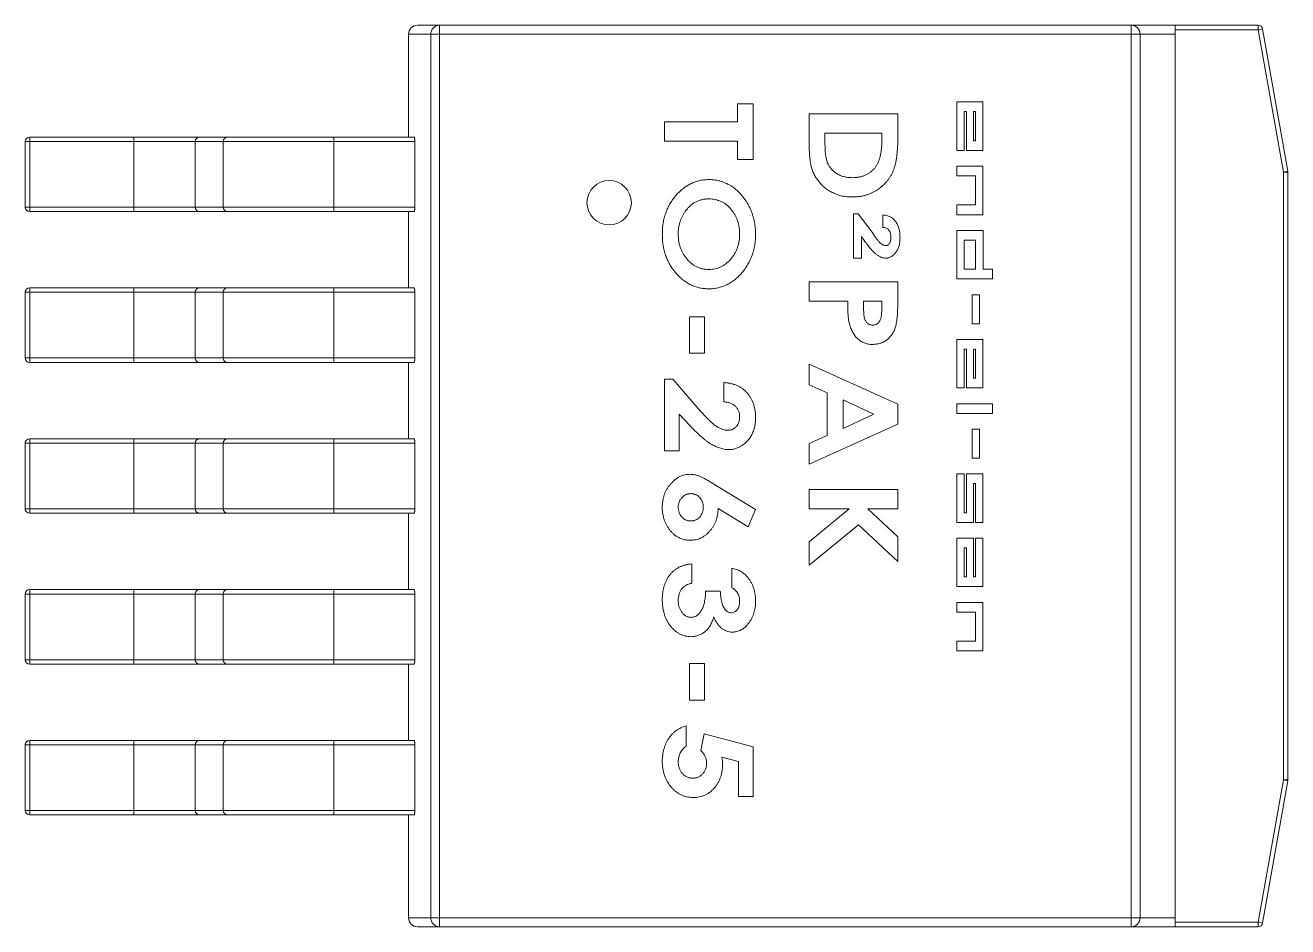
# Model space of a CAD drawing. Header units: millimetres. Extents: x 4 to 289, y 68 to 174.
# Drawn here: x 63.67 to 77.9, y 117.72 to 127.88 of the extents above; entities that cross this region are included whole.
import ezdxf

# ---------------------------------------------------------------- set-up
doc = ezdxf.new("R2010")
doc.units = ezdxf.units.MM
doc.layers.add('1', color=7, linetype='Continuous', true_color=0xffffff)

msp = doc.modelspace()

# ---------------------------------------------------------------- linework, layer by layer
at = {"layer": '1', "color": 155, "linetype": 'Continuous', "lineweight": 18}
for p, q in [((68.093, 127.879), (68.343, 127.879)), ((68.343, 127.879), (76.139, 127.879)), ((76.139, 127.879), (76.633, 127.879)), ((76.633, 127.879), (76.633, 127.829)), ((76.633, 127.879), (77.57, 127.879)), ((76.633, 127.829), (76.633, 127.779)), ((77.619, 127.838), (77.902, 126.233)), ((67.993, 127.779), (67.993, 126.619)), ((76.633, 117.819), (76.633, 127.779)), ((63.673, 125.829), (63.673, 126.569)), ((63.723, 126.619), (64.896, 126.619)), ((64.896, 126.619), (65.637, 126.619)), ((65.637, 126.619), (65.952, 126.619)), ((65.952, 126.619), (67.149, 126.619)), ((67.149, 126.619), (68.056, 126.619)), ((68.063, 126.569), (68.063, 125.829)), ((77.903, 126.225), (77.903, 119.373)), ((64.896, 125.779), (63.723, 125.779)), ((65.637, 125.779), (64.896, 125.779)), ((65.952, 125.779), (65.637, 125.779)), ((67.149, 125.779), (65.952, 125.779)), ((68.056, 125.779), (67.149, 125.779)), ((67.993, 125.779), (67.993, 124.919)), ((63.673, 124.129), (63.673, 124.869)), ((63.723, 124.919), (64.896, 124.919)), ((64.896, 124.919), (65.637, 124.919)), ((65.637, 124.919), (65.952, 124.919)), ((65.952, 124.919), (67.149, 124.919)), ((67.149, 124.919), (68.056, 124.919)), ((68.063, 124.869), (68.063, 124.129)), ((64.896, 124.079), (63.723, 124.079)), ((65.637, 124.079), (64.896, 124.079)), ((65.952, 124.079), (65.637, 124.079)), ((67.149, 124.079), (65.952, 124.079)), ((68.056, 124.079), (67.149, 124.079)), ((67.993, 124.079), (67.993, 123.219)), ((63.673, 122.429), (63.673, 123.169)), ((63.723, 123.219), (64.896, 123.219)), ((64.896, 123.219), (65.637, 123.219)), ((65.637, 123.219), (65.952, 123.219)), ((65.952, 123.219), (67.149, 123.219)), ((67.149, 123.219), (68.056, 123.219)), ((68.063, 123.169), (68.063, 122.429)), ((64.896, 122.379), (63.723, 122.379)), ((65.637, 122.379), (64.896, 122.379)), ((65.952, 122.379), (65.637, 122.379)), ((67.149, 122.379), (65.952, 122.379)), ((68.056, 122.379), (67.149, 122.379)), ((67.993, 122.379), (67.993, 121.519)), ((63.673, 120.729), (63.673, 121.469)), ((63.723, 121.519), (64.896, 121.519)), ((64.896, 121.519), (65.637, 121.519)), ((65.637, 121.519), (65.952, 121.519)), ((65.952, 121.519), (67.149, 121.519)), ((67.149, 121.519), (68.056, 121.519)), ((68.063, 121.469), (68.063, 120.729)), ((64.896, 120.679), (63.723, 120.679)), ((65.637, 120.679), (64.896, 120.679)), ((65.952, 120.679), (65.637, 120.679)), ((67.149, 120.679), (65.952, 120.679)), ((68.056, 120.679), (67.149, 120.679)), ((67.993, 120.679), (67.993, 119.819)), ((63.723, 119.819), (64.896, 119.819)), ((64.896, 119.819), (65.637, 119.819)), ((65.637, 119.819), (65.952, 119.819)), ((65.952, 119.819), (67.149, 119.819)), ((67.149, 119.819), (68.056, 119.819)), ((63.673, 119.029), (63.673, 119.769)), ((68.063, 119.769), (68.063, 119.029)), ((77.902, 119.365), (77.619, 117.76)), ((64.896, 118.979), (63.723, 118.979)), ((65.637, 118.979), (64.896, 118.979)), ((65.952, 118.979), (65.637, 118.979)), ((67.149, 118.979), (65.952, 118.979)), ((68.056, 118.979), (67.149, 118.979)), ((67.993, 118.979), (67.993, 117.819)), ((68.343, 117.719), (68.093, 117.719)), ((76.139, 117.719), (68.343, 117.719)), ((76.633, 117.719), (76.139, 117.719)), ((76.633, 117.819), (76.633, 117.769)), ((76.633, 117.719), (76.633, 117.769)), ((77.57, 117.719), (76.633, 117.719))]:
    msp.add_line(p, q, dxfattribs=at)
at = {"layer": '1', "color": 155, "linetype": 'Continuous', "lineweight": 13}
for p, q in [((68.343, 127.779), (68.343, 127.879)), ((76.139, 127.779), (76.139, 127.879)), ((77.57, 127.829), (76.633, 127.829)), ((77.57, 127.879), (77.57, 127.829)), ((77.619, 127.838), (77.57, 127.829)), ((77.853, 126.225), (77.57, 127.829)), ((67.993, 127.779), (67.994, 127.779)), ((68.243, 127.779), (67.994, 127.779)), ((67.994, 127.779), (67.994, 126.619)), ((68.343, 127.779), (68.243, 127.779)), ((68.243, 117.819), (68.243, 127.779)), ((76.139, 127.779), (68.343, 127.779)), ((68.343, 127.779), (68.343, 117.819)), ((76.139, 117.819), (76.139, 127.779)), ((76.139, 127.779), (76.238, 127.779)), ((76.633, 127.779), (76.238, 127.779)), ((76.238, 127.779), (76.238, 117.819)), ((71.699, 126.995), (71.879, 126.995)), ((71.699, 126.79), (71.699, 126.995)), ((71.879, 126.995), (71.879, 126.367)), ((74.466, 127.016), (74.174, 127.016)), ((74.174, 127.016), (74.174, 126.469)), ((74.466, 126.469), (74.466, 127.016)), ((70.879, 126.79), (71.699, 126.79)), ((70.879, 126.572), (70.879, 126.79)), ((72.507, 126.879), (73.507, 126.879)), ((72.507, 126.609), (72.507, 126.879)), ((73.507, 126.879), (73.507, 126.613)), ((74.257, 126.469), (74.257, 126.906)), ((74.257, 126.906), (74.281, 126.906)), ((74.281, 126.906), (74.281, 126.469)), ((74.359, 126.578), (74.359, 126.906)), ((74.359, 126.906), (74.383, 126.906)), ((74.383, 126.906), (74.383, 126.578)), ((73.327, 126.661), (72.686, 126.661)), ((72.686, 126.661), (72.686, 126.554)), ((73.327, 126.583), (73.327, 126.661)), ((63.723, 126.569), (63.673, 126.569)), ((63.723, 126.569), (63.723, 126.619)), ((63.723, 126.569), (63.723, 125.829)), ((64.896, 126.569), (63.723, 126.569)), ((64.896, 126.569), (64.896, 126.619)), ((64.896, 126.569), (64.896, 125.829)), ((64.896, 126.569), (65.589, 126.569)), ((65.589, 126.569), (65.589, 125.829)), ((65.904, 126.569), (65.589, 126.569)), ((65.904, 126.569), (65.904, 125.829)), ((67.149, 126.569), (65.904, 126.569)), ((67.149, 126.569), (67.149, 126.619)), ((67.149, 126.569), (67.149, 125.829)), ((68.063, 126.569), (67.149, 126.569)), ((71.699, 126.572), (70.879, 126.572)), ((71.699, 126.367), (71.699, 126.572)), ((74.383, 126.578), (74.359, 126.578)), ((71.879, 126.367), (71.699, 126.367)), ((74.174, 126.469), (74.257, 126.469)), ((74.281, 126.469), (74.466, 126.469)), ((74.466, 126.291), (74.174, 126.291)), ((74.174, 126.291), (74.174, 126.182)), ((74.466, 125.744), (74.466, 126.291)), ((77.902, 126.233), (77.853, 126.225)), ((77.853, 119.373), (77.853, 126.225)), ((77.903, 126.225), (77.853, 126.225)), ((74.174, 126.182), (74.384, 126.182)), ((74.384, 126.182), (74.384, 125.854)), ((63.723, 125.829), (63.673, 125.829)), ((63.723, 125.779), (63.723, 125.829)), ((63.723, 125.829), (64.896, 125.829)), ((64.896, 125.829), (65.589, 125.829)), ((64.896, 125.779), (64.896, 125.829)), ((65.589, 125.829), (65.904, 125.829)), ((65.904, 125.829), (67.149, 125.829)), ((67.149, 125.779), (67.149, 125.829)), ((67.149, 125.829), (68.063, 125.829)), ((74.384, 125.854), (74.174, 125.854)), ((74.174, 125.854), (74.174, 125.744)), ((67.994, 125.779), (67.994, 124.919)), ((73.007, 125.754), (73.062, 125.754)), ((73.007, 125.254), (73.007, 125.754)), ((73.062, 125.754), (73.219, 125.546)), ((73.34, 125.6), (73.34, 125.741)), ((74.174, 125.744), (74.466, 125.744)), ((74.174, 125.567), (74.174, 125.02)), ((74.469, 125.567), (74.174, 125.567)), ((74.469, 125.129), (74.469, 125.567)), ((73.097, 125.497), (73.097, 125.254)), ((73.145, 125.432), (73.097, 125.497)), ((74.257, 125.129), (74.257, 125.457)), ((74.257, 125.457), (74.383, 125.457)), ((74.383, 125.457), (74.383, 125.129)), ((73.097, 125.254), (73.007, 125.254)), ((74.383, 125.129), (74.257, 125.129)), ((74.574, 125.129), (74.469, 125.129)), ((74.574, 125.02), (74.574, 125.129)), ((72.507, 124.987), (73.507, 124.987)), ((72.507, 124.769), (72.507, 124.987)), ((73.507, 124.987), (73.507, 124.748)), ((74.174, 125.02), (74.574, 125.02)), ((63.723, 124.869), (63.673, 124.869)), ((63.723, 124.869), (63.723, 124.919)), ((63.723, 124.869), (63.723, 124.129)), ((64.896, 124.869), (63.723, 124.869)), ((64.896, 124.869), (64.896, 124.919)), ((64.896, 124.869), (64.896, 124.129)), ((64.896, 124.869), (65.589, 124.869)), ((65.589, 124.869), (65.589, 124.129)), ((65.904, 124.869), (65.589, 124.869)), ((65.904, 124.869), (65.904, 124.129)), ((67.149, 124.869), (65.904, 124.869)), ((67.149, 124.869), (67.149, 124.919)), ((67.149, 124.869), (67.149, 124.129)), ((68.063, 124.869), (67.149, 124.869)), ((74.427, 124.842), (74.344, 124.842)), ((74.344, 124.842), (74.344, 124.514)), ((74.427, 124.514), (74.427, 124.842)), ((72.943, 124.769), (72.507, 124.769)), ((73.327, 124.769), (73.122, 124.769)), ((73.122, 124.769), (73.122, 124.695)), ((73.327, 124.703), (73.327, 124.769)), ((71.161, 124.592), (71.327, 124.592)), ((71.161, 124.182), (71.161, 124.592)), ((71.327, 124.592), (71.327, 124.182)), ((74.344, 124.514), (74.427, 124.514)), ((74.466, 124.338), (74.174, 124.338)), ((74.174, 124.338), (74.174, 123.791)), ((74.257, 123.791), (74.257, 124.228)), ((74.257, 124.228), (74.281, 124.228)), ((74.281, 124.228), (74.281, 123.791)), ((74.359, 123.9), (74.359, 124.228)), ((74.359, 124.228), (74.383, 124.228)), ((74.383, 124.228), (74.383, 123.9)), ((74.466, 123.791), (74.466, 124.338)), ((63.723, 124.129), (63.673, 124.129)), ((63.723, 124.129), (64.896, 124.129)), ((63.723, 124.079), (63.723, 124.129)), ((64.896, 124.129), (65.589, 124.129)), ((64.896, 124.079), (64.896, 124.129)), ((65.589, 124.129), (65.904, 124.129)), ((65.904, 124.129), (67.149, 124.129)), ((67.149, 124.079), (67.149, 124.129)), ((67.149, 124.129), (68.063, 124.129)), ((71.327, 124.182), (71.161, 124.182)), ((67.994, 124.079), (67.994, 123.219)), ((72.507, 124.06), (73.507, 123.608)), ((72.507, 123.827), (72.507, 124.06)), ((70.879, 123.891), (70.97, 123.891)), ((70.879, 123.083), (70.879, 123.891)), ((70.97, 123.891), (71.285, 123.531)), ((71.545, 123.635), (71.545, 123.852)), ((72.712, 123.736), (72.507, 123.827)), ((74.383, 123.9), (74.359, 123.9)), ((72.712, 123.256), (72.712, 123.736)), ((74.174, 123.791), (74.257, 123.791)), ((74.281, 123.791), (74.466, 123.791)), ((72.892, 123.657), (72.892, 123.335)), ((73.239, 123.496), (72.892, 123.657)), ((73.507, 123.608), (73.507, 123.384)), ((74.174, 123.613), (74.174, 123.504)), ((74.574, 123.613), (74.174, 123.613)), ((74.574, 123.504), (74.574, 123.613)), ((71.045, 123.497), (71.045, 123.083)), ((71.165, 123.368), (71.045, 123.497)), ((73.507, 123.384), (72.507, 122.932)), ((72.892, 123.335), (73.239, 123.496)), ((74.174, 123.504), (74.574, 123.504)), ((72.507, 123.165), (72.712, 123.256)), ((74.427, 123.328), (74.344, 123.328)), ((74.344, 123.328), (74.344, 123)), ((74.427, 123), (74.427, 123.328)), ((63.723, 123.169), (63.673, 123.169)), ((63.723, 123.169), (63.723, 123.219)), ((63.723, 123.169), (63.723, 122.429)), ((64.896, 123.169), (63.723, 123.169)), ((64.896, 123.169), (64.896, 123.219)), ((64.896, 123.169), (64.896, 122.429)), ((64.896, 123.169), (65.589, 123.169)), ((65.589, 123.169), (65.589, 122.429)), ((65.904, 123.169), (65.589, 123.169)), ((65.904, 123.169), (65.904, 122.429)), ((67.149, 123.169), (65.904, 123.169)), ((67.149, 123.169), (67.149, 123.219)), ((67.149, 123.169), (67.149, 122.429)), ((68.063, 123.169), (67.149, 123.169)), ((72.507, 122.932), (72.507, 123.165)), ((71.045, 123.083), (70.879, 123.083)), ((74.344, 123), (74.427, 123)), ((74.174, 122.823), (74.174, 122.276)), ((74.257, 122.823), (74.174, 122.823)), ((74.257, 122.385), (74.257, 122.823)), ((74.281, 122.823), (74.281, 122.385)), ((74.466, 122.823), (74.281, 122.823)), ((74.466, 122.276), (74.466, 122.823)), ((71.405, 122.726), (71.904, 122.42)), ((74.359, 122.276), (74.359, 122.713)), ((74.359, 122.713), (74.383, 122.713)), ((74.383, 122.713), (74.383, 122.276)), ((72.507, 122.646), (73.507, 122.646)), ((72.507, 122.428), (72.507, 122.646)), ((73.507, 122.646), (73.507, 122.428)), ((63.723, 122.429), (63.673, 122.429)), ((63.723, 122.379), (63.723, 122.429)), ((63.723, 122.429), (64.896, 122.429)), ((64.896, 122.379), (64.896, 122.429)), ((64.896, 122.429), (65.589, 122.429)), ((65.589, 122.429), (65.904, 122.429)), ((65.904, 122.429), (67.149, 122.429)), ((67.149, 122.379), (67.149, 122.429)), ((67.149, 122.429), (68.063, 122.429)), ((67.994, 122.379), (67.994, 121.519)), ((71.822, 122.225), (71.481, 122.434)), ((71.904, 122.42), (71.822, 122.225)), ((72.96, 122.428), (72.507, 122.428)), ((72.507, 122.058), (72.96, 122.428)), ((73.17, 122.428), (73.507, 122.112)), ((73.507, 122.428), (73.17, 122.428)), ((74.281, 122.385), (74.257, 122.385)), ((73.065, 122.249), (72.507, 121.794)), ((73.507, 121.834), (73.065, 122.249)), ((74.174, 122.276), (74.359, 122.276)), ((74.383, 122.276), (74.466, 122.276)), ((73.507, 122.112), (73.507, 121.834)), ((74.359, 122.098), (74.174, 122.098)), ((74.174, 122.098), (74.174, 121.552)), ((74.359, 121.661), (74.359, 122.098)), ((74.466, 122.098), (74.383, 122.098)), ((74.383, 122.098), (74.383, 121.661)), ((74.466, 121.552), (74.466, 122.098)), ((72.507, 121.794), (72.507, 122.058)), ((74.257, 121.989), (74.281, 121.989)), ((74.257, 121.661), (74.257, 121.989)), ((74.281, 121.989), (74.281, 121.661)), ((71.186, 121.809), (71.186, 121.591)), ((71.635, 121.54), (71.635, 121.758)), ((74.174, 121.552), (74.466, 121.552)), ((74.281, 121.661), (74.257, 121.661)), ((74.383, 121.661), (74.359, 121.661)), ((63.723, 121.469), (63.673, 121.469)), ((63.723, 121.469), (63.723, 121.519)), ((63.723, 121.469), (63.723, 120.729)), ((64.896, 121.469), (63.723, 121.469)), ((64.896, 121.469), (64.896, 121.519)), ((64.896, 121.469), (64.896, 120.729)), ((64.896, 121.469), (65.589, 121.469)), ((65.589, 121.469), (65.589, 120.729)), ((65.904, 121.469), (65.589, 121.469)), ((65.904, 121.469), (65.904, 120.729)), ((67.149, 121.469), (65.904, 121.469)), ((67.149, 121.469), (67.149, 121.519)), ((67.149, 121.469), (67.149, 120.729)), ((68.063, 121.469), (67.149, 121.469)), ((71.34, 121.501), (71.507, 121.501)), ((74.466, 121.374), (74.174, 121.374)), ((74.174, 121.374), (74.174, 121.265)), ((74.174, 121.265), (74.384, 121.265)), ((74.384, 121.265), (74.384, 120.937)), ((74.466, 120.827), (74.466, 121.374)), ((74.384, 120.937), (74.174, 120.937)), ((74.174, 120.937), (74.174, 120.827)), ((74.174, 120.827), (74.466, 120.827)), ((63.723, 120.729), (63.673, 120.729)), ((63.723, 120.679), (63.723, 120.729)), ((63.723, 120.729), (64.896, 120.729)), ((64.896, 120.679), (64.896, 120.729)), ((64.896, 120.729), (65.589, 120.729)), ((65.589, 120.729), (65.904, 120.729)), ((65.904, 120.729), (67.149, 120.729)), ((67.149, 120.729), (68.063, 120.729)), ((67.149, 120.679), (67.149, 120.729)), ((67.994, 120.679), (67.994, 119.819)), ((71.161, 120.685), (71.327, 120.685)), ((71.161, 120.274), (71.161, 120.685)), ((71.327, 120.685), (71.327, 120.274)), ((71.327, 120.274), (71.161, 120.274)), ((71.122, 119.983), (71.122, 119.752)), ((63.723, 119.769), (63.723, 119.819)), ((64.896, 119.769), (64.896, 119.819)), ((67.149, 119.769), (67.149, 119.819)), ((71.289, 119.707), (71.324, 119.892)), ((71.324, 119.892), (71.879, 119.748)), ((63.723, 119.769), (63.673, 119.769)), ((63.723, 119.769), (63.723, 119.029)), ((64.896, 119.769), (63.723, 119.769)), ((64.896, 119.769), (64.896, 119.029)), ((64.896, 119.769), (65.589, 119.769)), ((65.589, 119.769), (65.589, 119.029)), ((65.904, 119.769), (65.589, 119.769)), ((65.904, 119.769), (65.904, 119.029)), ((67.149, 119.769), (65.904, 119.769)), ((67.149, 119.769), (67.149, 119.029)), ((68.063, 119.769), (67.149, 119.769)), ((71.879, 119.748), (71.879, 119.188)), ((71.712, 119.58), (71.523, 119.629)), ((71.712, 119.188), (71.712, 119.58)), ((77.57, 117.769), (77.853, 119.373)), ((77.903, 119.373), (77.853, 119.373)), ((77.902, 119.365), (77.853, 119.373)), ((71.879, 119.188), (71.712, 119.188)), ((63.723, 119.029), (63.673, 119.029)), ((63.723, 119.029), (64.896, 119.029)), ((63.723, 118.979), (63.723, 119.029)), ((64.896, 119.029), (65.589, 119.029)), ((64.896, 118.979), (64.896, 119.029)), ((65.589, 119.029), (65.904, 119.029)), ((65.904, 119.029), (67.149, 119.029)), ((67.149, 118.979), (67.149, 119.029)), ((67.149, 119.029), (68.063, 119.029)), ((67.994, 118.979), (67.994, 117.819)), ((67.994, 117.819), (67.993, 117.819)), ((67.994, 117.819), (68.243, 117.819)), ((68.243, 117.819), (68.343, 117.819)), ((68.343, 117.819), (76.139, 117.819)), ((68.343, 117.719), (68.343, 117.819)), ((76.238, 117.819), (76.139, 117.819)), ((76.139, 117.719), (76.139, 117.819)), ((76.238, 117.819), (76.633, 117.819)), ((76.633, 117.769), (77.57, 117.769)), ((77.57, 117.769), (77.57, 117.719)), ((77.619, 117.76), (77.57, 117.769))]:
    msp.add_line(p, q, dxfattribs=at)
at = {"layer": '1', "color": 155, "linetype": 'Continuous', "lineweight": 18}
for centre, radius, start, end in [((68.093, 127.779), 0.1, 90, 180), ((77.57, 127.829), 0.05, 10, 90), ((63.723, 126.569), 0.05, 90, 180), ((77.853, 126.225), 0.05, 0, 10), ((70.254, 125.879), 0.25, 90, 270), ((70.254, 125.879), 0.25, 270, 90), ((63.723, 125.829), 0.05, 180, 270), ((63.723, 124.869), 0.05, 90, 180), ((63.723, 124.129), 0.05, 180, 270), ((63.723, 123.169), 0.05, 90, 180), ((63.723, 122.429), 0.05, 180, 270), ((63.723, 121.469), 0.05, 90, 180), ((63.723, 120.729), 0.05, 180, 270), ((63.723, 119.769), 0.05, 90, 180), ((77.853, 119.373), 0.05, 350, 0), ((63.723, 119.029), 0.05, 180, 270), ((68.093, 117.819), 0.1, 180, 270), ((77.57, 117.769), 0.05, 270, 350)]:
    msp.add_arc(centre, radius, start, end, dxfattribs=at)
at = {"layer": '1', "color": 155, "linetype": 'Continuous', "lineweight": 13}
for centre, major_axis, ratio, start_param, end_param in [((68.093, 127.779), (0, 0.1), 0.992546, 0, 1.570796), ((68.343, 127.779), (0, 0.1), 0.992546, 0, 1.570796), ((76.139, 127.779), (0, -0.1), 0.992546, 1.570796, 3.141593), ((65.637, 126.569), (0, -0.05), 0.968936, 3.141593, 4.712389), ((65.952, 126.569), (0, -0.05), 0.968936, 3.141593, 4.712389), ((65.637, 125.829), (0, -0.05), 0.968936, 4.712389, 6.283185), ((65.952, 125.829), (0, -0.05), 0.968936, 4.712389, 6.283185), ((65.637, 124.869), (0, -0.05), 0.968936, 3.141593, 4.712389), ((65.952, 124.869), (0, -0.05), 0.968936, 3.141593, 4.712389), ((65.637, 124.129), (0, -0.05), 0.968936, 4.712389, 6.283185), ((65.952, 124.129), (0, -0.05), 0.968936, 4.712389, 6.283185), ((65.637, 123.169), (0, -0.05), 0.968936, 3.141593, 4.712389), ((65.952, 123.169), (0, -0.05), 0.968936, 3.141593, 4.712389), ((65.637, 122.429), (0, -0.05), 0.968936, 4.712389, 6.283185), ((65.952, 122.429), (0, -0.05), 0.968936, 4.712389, 6.283185), ((65.637, 121.469), (0, -0.05), 0.968936, 3.141593, 4.712389), ((65.952, 121.469), (0, -0.05), 0.968936, 3.141593, 4.712389), ((65.637, 120.729), (0, -0.05), 0.968936, 4.712389, 6.283185), ((65.952, 120.729), (0, -0.05), 0.968936, 4.712389, 6.283185), ((65.637, 119.769), (0, -0.05), 0.968936, 3.141593, 4.712389), ((65.952, 119.769), (0, -0.05), 0.968936, 3.141593, 4.712389), ((65.637, 119.029), (0, -0.05), 0.968936, 4.712389, 6.283185), ((65.952, 119.029), (0, -0.05), 0.968936, 4.712389, 6.283185), ((68.093, 117.819), (0, 0.1), 0.992546, 1.570796, 3.141593), ((68.343, 117.819), (0, 0.1), 0.992546, 1.570796, 3.141593), ((76.139, 117.819), (0, -0.1), 0.992546, 0, 1.570796)]:
    msp.add_ellipse(centre, major_axis=major_axis, ratio=ratio, start_param=start_param, end_param=end_param, dxfattribs=at)
at = {"layer": '1', "color": 155, "linetype": 'Continuous', "lineweight": 18}
for points, weights in [([(76.633, 127.817), (76.633, 127.805), (76.633, 127.792), (76.633, 127.779)], [0.887717425232, 0.91209696991, 0.949524494833, 1]), ([(68.056, 126.619), (68.06, 126.619), (68.063, 126.598), (68.063, 126.569)], [1, 0.804737854124, 0.804737854124, 1]), ([(68.063, 125.829), (68.063, 125.8), (68.06, 125.779), (68.056, 125.779)], [1, 0.804737854124, 0.804737854124, 1]), ([(68.056, 124.919), (68.06, 124.919), (68.063, 124.898), (68.063, 124.869)], [1, 0.804737854124, 0.804737854124, 1]), ([(68.063, 124.129), (68.063, 124.1), (68.06, 124.079), (68.056, 124.079)], [1, 0.804737854124, 0.804737854124, 1]), ([(68.056, 123.219), (68.06, 123.219), (68.063, 123.198), (68.063, 123.169)], [1, 0.804737854124, 0.804737854124, 1]), ([(68.063, 122.429), (68.063, 122.4), (68.06, 122.379), (68.056, 122.379)], [1, 0.804737854124, 0.804737854124, 1]), ([(68.056, 121.519), (68.06, 121.519), (68.063, 121.498), (68.063, 121.469)], [1, 0.804737854124, 0.804737854124, 1]), ([(68.063, 120.729), (68.063, 120.7), (68.06, 120.679), (68.056, 120.679)], [1, 0.804737854124, 0.804737854124, 1]), ([(68.056, 119.819), (68.06, 119.819), (68.063, 119.798), (68.063, 119.769)], [1, 0.804737854124, 0.804737854124, 1]), ([(68.063, 119.029), (68.063, 119), (68.06, 118.979), (68.056, 118.979)], [1, 0.804737854124, 0.804737854124, 1]), ([(76.633, 117.819), (76.633, 117.806), (76.633, 117.793), (76.633, 117.781)], [1, 0.949527101197, 0.912100835176, 0.887721201939])]:
    msp.add_rational_spline(points, weights, degree=3, dxfattribs=at)
at = {"layer": '1', "color": 155, "linetype": 'Continuous', "lineweight": 13}
for points, knots in [([(72.993, 125.944), (72.983, 125.944), (72.965, 125.944), (72.936, 125.946), (72.909, 125.95), (72.882, 125.954), (72.856, 125.961), (72.83, 125.969), (72.805, 125.978), (72.773, 125.992), (72.734, 126.013), (72.691, 126.042), (72.653, 126.075), (72.619, 126.113), (72.59, 126.154), (72.565, 126.196), (72.545, 126.241), (72.533, 126.28), (72.525, 126.314), (72.52, 126.343), (72.516, 126.377), (72.513, 126.415), (72.51, 126.458), (72.508, 126.504), (72.507, 126.555), (72.507, 126.591), (72.507, 126.609)], [0, 0, 0, 0, 0.030362, 0.059939, 0.089265, 0.118157, 0.146778, 0.175177, 0.203645, 0.231876, 0.287706, 0.342043, 0.39573, 0.449682, 0.502876, 0.554895, 0.60601, 0.656819, 0.684467, 0.716288, 0.752432, 0.792918, 0.83801, 0.887498, 0.941421, 1, 1, 1, 1]), ([(72.686, 126.554), (72.686, 126.541), (72.687, 126.517), (72.688, 126.481), (72.69, 126.448), (72.694, 126.418), (72.698, 126.391), (72.703, 126.366), (72.709, 126.344), (72.716, 126.324), (72.725, 126.306), (72.735, 126.29), (72.745, 126.274), (72.757, 126.259), (72.771, 126.245), (72.786, 126.231), (72.802, 126.218), (72.819, 126.207), (72.838, 126.196), (72.857, 126.187), (72.878, 126.179), (72.9, 126.173), (72.922, 126.168), (72.946, 126.164), (72.971, 126.162), (72.988, 126.162), (72.996, 126.161)], [0, 0, 0, 0, 0.066379, 0.1283, 0.18542, 0.237881, 0.286047, 0.329809, 0.369432, 0.405063, 0.438486, 0.471805, 0.50506, 0.538926, 0.5726, 0.607034, 0.642421, 0.678951, 0.715848, 0.75347, 0.79142, 0.830564, 0.870783, 0.912264, 0.955496, 1, 1, 1, 1]), ([(73.507, 126.613), (73.507, 126.592), (73.507, 126.552), (73.504, 126.494), (73.5, 126.44), (73.494, 126.39), (73.487, 126.344), (73.477, 126.303), (73.466, 126.265), (73.454, 126.231), (73.439, 126.2), (73.422, 126.171), (73.403, 126.143), (73.382, 126.116), (73.359, 126.091), (73.334, 126.068), (73.307, 126.045), (73.277, 126.024), (73.246, 126.005), (73.214, 125.989), (73.18, 125.975), (73.145, 125.963), (73.109, 125.954), (73.071, 125.948), (73.033, 125.944), (73.006, 125.944), (72.993, 125.944)], [0, 0, 0, 0, 0.064683, 0.125053, 0.181373, 0.233507, 0.281577, 0.325924, 0.366461, 0.403386, 0.438641, 0.473567, 0.508464, 0.543412, 0.578735, 0.614636, 0.651275, 0.688554, 0.726361, 0.763936, 0.801786, 0.839864, 0.878602, 0.918057, 0.958388, 1, 1, 1, 1]), ([(73.247, 126.27), (73.254, 126.278), (73.267, 126.296), (73.283, 126.326), (73.297, 126.36), (73.308, 126.398), (73.317, 126.439), (73.323, 126.483), (73.327, 126.532), (73.327, 126.566), (73.327, 126.583)], [0, 0, 0, 0, 0.098056, 0.201195, 0.311647, 0.429779, 0.55729, 0.694212, 0.841838, 1, 1, 1, 1]), ([(72.996, 126.161), (73.009, 126.162), (73.035, 126.162), (73.072, 126.168), (73.107, 126.176), (73.14, 126.188), (73.17, 126.203), (73.198, 126.222), (73.225, 126.244), (73.24, 126.261), (73.247, 126.27)], [0, 0, 0, 0, 0.13881, 0.271007, 0.397669, 0.520335, 0.639957, 0.758302, 0.877808, 1, 1, 1, 1]), ([(70.853, 125.52), (70.854, 125.542), (70.854, 125.585), (70.862, 125.647), (70.874, 125.707), (70.891, 125.764), (70.913, 125.819), (70.94, 125.87), (70.972, 125.919), (71.008, 125.964), (71.048, 126.005), (71.089, 126.041), (71.133, 126.071), (71.179, 126.096), (71.226, 126.116), (71.276, 126.13), (71.327, 126.138), (71.362, 126.139), (71.379, 126.14)], [0, 0, 0, 0, 0.072314, 0.14174, 0.209123, 0.274689, 0.339233, 0.403089, 0.467154, 0.53165, 0.595141, 0.655971, 0.714756, 0.771899, 0.828376, 0.884585, 0.941618, 1, 1, 1, 1]), ([(71.379, 126.14), (71.391, 126.139), (71.415, 126.139), (71.449, 126.135), (71.484, 126.129), (71.517, 126.119), (71.55, 126.108), (71.582, 126.094), (71.613, 126.077), (71.643, 126.058), (71.673, 126.037), (71.7, 126.013), (71.727, 125.987), (71.751, 125.96), (71.774, 125.931), (71.796, 125.9), (71.816, 125.866), (71.834, 125.832), (71.851, 125.796), (71.865, 125.758), (71.877, 125.721), (71.887, 125.682), (71.895, 125.643), (71.9, 125.603), (71.904, 125.563), (71.904, 125.536), (71.904, 125.522)], [0, 0, 0, 0, 0.039412, 0.07839, 0.116886, 0.155161, 0.193589, 0.232341, 0.271665, 0.311673, 0.352136, 0.392398, 0.433002, 0.47381, 0.51517, 0.557211, 0.600033, 0.644031, 0.688344, 0.732442, 0.776427, 0.820525, 0.864562, 0.909253, 0.954365, 1, 1, 1, 1]), ([(71.377, 125.922), (71.363, 125.921), (71.336, 125.921), (71.297, 125.914), (71.26, 125.902), (71.225, 125.886), (71.192, 125.866), (71.162, 125.841), (71.134, 125.812), (71.118, 125.789), (71.11, 125.778)], [0, 0, 0, 0, 0.129739, 0.254832, 0.375775, 0.49539, 0.616036, 0.738626, 0.866022, 1, 1, 1, 1]), ([(71.725, 125.525), (71.725, 125.539), (71.724, 125.566), (71.719, 125.605), (71.712, 125.643), (71.701, 125.68), (71.687, 125.714), (71.67, 125.747), (71.65, 125.778), (71.627, 125.808), (71.602, 125.834), (71.575, 125.858), (71.546, 125.877), (71.515, 125.894), (71.483, 125.906), (71.449, 125.915), (71.413, 125.921), (71.389, 125.921), (71.377, 125.922)], [0, 0, 0, 0, 0.069723, 0.137129, 0.202647, 0.266515, 0.329498, 0.39212, 0.454809, 0.518239, 0.580984, 0.641475, 0.700672, 0.758748, 0.817188, 0.876538, 0.937052, 1, 1, 1, 1]), ([(71.11, 125.778), (71.103, 125.768), (71.091, 125.75), (71.075, 125.72), (71.062, 125.689), (71.051, 125.658), (71.043, 125.625), (71.037, 125.591), (71.033, 125.556), (71.033, 125.533), (71.033, 125.521)], [0, 0, 0, 0, 0.12378, 0.246304, 0.368987, 0.491227, 0.615159, 0.740808, 0.86887, 1, 1, 1, 1]), ([(73.34, 125.741), (73.348, 125.74), (73.362, 125.739), (73.383, 125.735), (73.402, 125.729), (73.421, 125.721), (73.438, 125.711), (73.454, 125.699), (73.468, 125.684), (73.482, 125.669), (73.494, 125.651), (73.504, 125.632), (73.513, 125.611), (73.52, 125.589), (73.526, 125.565), (73.53, 125.54), (73.532, 125.514), (73.532, 125.496), (73.533, 125.486)], [0, 0, 0, 0, 0.062094, 0.121138, 0.178872, 0.234706, 0.290098, 0.345818, 0.402223, 0.460406, 0.520231, 0.581062, 0.643755, 0.708766, 0.776339, 0.847444, 0.921893, 1, 1, 1, 1]), ([(71.376, 124.909), (71.367, 124.909), (71.349, 124.909), (71.322, 124.912), (71.296, 124.915), (71.27, 124.92), (71.245, 124.926), (71.221, 124.934), (71.197, 124.943), (71.173, 124.953), (71.15, 124.965), (71.128, 124.978), (71.106, 124.993), (71.085, 125.009), (71.064, 125.027), (71.044, 125.046), (71.024, 125.066), (70.998, 125.094), (70.969, 125.132), (70.938, 125.181), (70.912, 125.232), (70.89, 125.285), (70.873, 125.34), (70.862, 125.398), (70.854, 125.458), (70.854, 125.499), (70.853, 125.52)], [0, 0, 0, 0, 0.030241, 0.060128, 0.089489, 0.118696, 0.147538, 0.176155, 0.204935, 0.233609, 0.262356, 0.291469, 0.320848, 0.350768, 0.381134, 0.412033, 0.443706, 0.476066, 0.540707, 0.604757, 0.66826, 0.732054, 0.796598, 0.862435, 0.930076, 1, 1, 1, 1]), ([(71.033, 125.521), (71.033, 125.508), (71.034, 125.481), (71.038, 125.442), (71.046, 125.405), (71.057, 125.369), (71.071, 125.335), (71.088, 125.302), (71.109, 125.271), (71.132, 125.242), (71.157, 125.215), (71.184, 125.191), (71.213, 125.171), (71.243, 125.155), (71.275, 125.142), (71.308, 125.133), (71.343, 125.128), (71.366, 125.127), (71.378, 125.127)], [0, 0, 0, 0, 0.06906, 0.135788, 0.200696, 0.264556, 0.32799, 0.390957, 0.454471, 0.519028, 0.582896, 0.644486, 0.703719, 0.762244, 0.820321, 0.879036, 0.93847, 1, 1, 1, 1]), ([(71.904, 125.522), (71.904, 125.501), (71.903, 125.461), (71.896, 125.401), (71.884, 125.343), (71.867, 125.288), (71.845, 125.235), (71.819, 125.184), (71.787, 125.135), (71.757, 125.097), (71.731, 125.068), (71.711, 125.047), (71.691, 125.028), (71.67, 125.011), (71.648, 124.994), (71.626, 124.979), (71.603, 124.966), (71.58, 124.954), (71.556, 124.943), (71.532, 124.934), (71.507, 124.926), (71.482, 124.92), (71.456, 124.915), (71.43, 124.911), (71.403, 124.909), (71.385, 124.909), (71.376, 124.909)], [0, 0, 0, 0, 0.068672, 0.135326, 0.200649, 0.264712, 0.32826, 0.391837, 0.455984, 0.521229, 0.553737, 0.58572, 0.616775, 0.647468, 0.677367, 0.707089, 0.736357, 0.765256, 0.794279, 0.822911, 0.851871, 0.880834, 0.910067, 0.939527, 0.969464, 1, 1, 1, 1]), ([(71.378, 125.127), (71.39, 125.127), (71.414, 125.128), (71.448, 125.133), (71.481, 125.142), (71.513, 125.155), (71.543, 125.172), (71.572, 125.192), (71.599, 125.215), (71.625, 125.243), (71.648, 125.272), (71.669, 125.304), (71.686, 125.337), (71.7, 125.371), (71.711, 125.408), (71.719, 125.445), (71.724, 125.485), (71.725, 125.511), (71.725, 125.525)], [0, 0, 0, 0, 0.060779, 0.119816, 0.17781, 0.235628, 0.293762, 0.353269, 0.414448, 0.478372, 0.543188, 0.606749, 0.67036, 0.733687, 0.797872, 0.863419, 0.930379, 1, 1, 1, 1]), ([(73.219, 125.546), (73.224, 125.539), (73.233, 125.524), (73.246, 125.504), (73.259, 125.486), (73.271, 125.469), (73.282, 125.455), (73.293, 125.443), (73.302, 125.432), (73.313, 125.422), (73.327, 125.411), (73.342, 125.402), (73.357, 125.396), (73.366, 125.395), (73.371, 125.395)], [0, 0, 0, 0, 0.120465, 0.230122, 0.331519, 0.42272, 0.504693, 0.577215, 0.639963, 0.694376, 0.787218, 0.868369, 0.93794, 1, 1, 1, 1]), ([(73.43, 125.493), (73.43, 125.501), (73.429, 125.515), (73.425, 125.536), (73.417, 125.555), (73.407, 125.57), (73.394, 125.584), (73.378, 125.593), (73.36, 125.599), (73.347, 125.599), (73.34, 125.6)], [0, 0, 0, 0, 0.145639, 0.27994, 0.404021, 0.522855, 0.637368, 0.751091, 0.87045, 1, 1, 1, 1]), ([(73.372, 125.254), (73.364, 125.254), (73.348, 125.255), (73.323, 125.263), (73.297, 125.275), (73.276, 125.288), (73.258, 125.302), (73.243, 125.314), (73.229, 125.329), (73.213, 125.346), (73.197, 125.364), (73.18, 125.385), (73.163, 125.408), (73.151, 125.424), (73.145, 125.432)], [0, 0, 0, 0, 0.080237, 0.166029, 0.259973, 0.364222, 0.42165, 0.485393, 0.555127, 0.630589, 0.713325, 0.802489, 0.897754, 1, 1, 1, 1]), ([(73.371, 125.395), (73.375, 125.395), (73.383, 125.396), (73.395, 125.401), (73.405, 125.41), (73.414, 125.422), (73.421, 125.436), (73.426, 125.453), (73.43, 125.472), (73.43, 125.486), (73.43, 125.493)], [0, 0, 0, 0, 0.097092, 0.193877, 0.295922, 0.410814, 0.538567, 0.677338, 0.829376, 1, 1, 1, 1]), ([(73.533, 125.486), (73.532, 125.477), (73.532, 125.459), (73.53, 125.433), (73.526, 125.409), (73.52, 125.386), (73.513, 125.366), (73.504, 125.346), (73.493, 125.329), (73.481, 125.313), (73.468, 125.299), (73.455, 125.287), (73.442, 125.277), (73.428, 125.268), (73.415, 125.262), (73.401, 125.257), (73.387, 125.254), (73.377, 125.254), (73.372, 125.254)], [0, 0, 0, 0, 0.088568, 0.171683, 0.250361, 0.324424, 0.39524, 0.462405, 0.527759, 0.59089, 0.652172, 0.708921, 0.76294, 0.813669, 0.861882, 0.908542, 0.954339, 1, 1, 1, 1]), ([(72.958, 124.527), (72.957, 124.533), (72.954, 124.546), (72.951, 124.568), (72.949, 124.593), (72.946, 124.622), (72.945, 124.654), (72.944, 124.689), (72.943, 124.728), (72.943, 124.755), (72.943, 124.769)], [0, 0, 0, 0, 0.076522, 0.167287, 0.270958, 0.389271, 0.520599, 0.666695, 0.825939, 1, 1, 1, 1]), ([(73.122, 124.695), (73.122, 124.688), (73.122, 124.675), (73.123, 124.655), (73.124, 124.637), (73.125, 124.621), (73.126, 124.607), (73.128, 124.594), (73.13, 124.583), (73.133, 124.571), (73.138, 124.557), (73.146, 124.543), (73.155, 124.53), (73.166, 124.519), (73.178, 124.511), (73.192, 124.504), (73.207, 124.501), (73.218, 124.5), (73.223, 124.5)], [0, 0, 0, 0, 0.084773, 0.163101, 0.234219, 0.298986, 0.357388, 0.408766, 0.453897, 0.493059, 0.562793, 0.62852, 0.690846, 0.7525, 0.813414, 0.873748, 0.935232, 1, 1, 1, 1]), ([(73.507, 124.748), (73.507, 124.732), (73.507, 124.702), (73.505, 124.658), (73.503, 124.618), (73.5, 124.581), (73.496, 124.548), (73.491, 124.518), (73.485, 124.491), (73.478, 124.468), (73.47, 124.446), (73.461, 124.426), (73.45, 124.408), (73.439, 124.39), (73.426, 124.374), (73.413, 124.358), (73.398, 124.344), (73.382, 124.331), (73.365, 124.32), (73.347, 124.309), (73.328, 124.301), (73.309, 124.294), (73.288, 124.289), (73.267, 124.285), (73.245, 124.283), (73.23, 124.282), (73.223, 124.282)], [0, 0, 0, 0, 0.075523, 0.145916, 0.21058, 0.270187, 0.324189, 0.373267, 0.416954, 0.456059, 0.492021, 0.527117, 0.561505, 0.595169, 0.628287, 0.6612, 0.694074, 0.727341, 0.760552, 0.793378, 0.826311, 0.859592, 0.893333, 0.92783, 0.963508, 1, 1, 1, 1]), ([(73.308, 124.555), (73.309, 124.559), (73.313, 124.567), (73.317, 124.58), (73.32, 124.595), (73.323, 124.613), (73.325, 124.632), (73.326, 124.654), (73.327, 124.678), (73.327, 124.695), (73.327, 124.703)], [0, 0, 0, 0, 0.079321, 0.171081, 0.274702, 0.391949, 0.523162, 0.668583, 0.827008, 1, 1, 1, 1]), ([(73.223, 124.282), (73.215, 124.282), (73.198, 124.282), (73.174, 124.286), (73.151, 124.291), (73.129, 124.298), (73.108, 124.307), (73.088, 124.319), (73.07, 124.332), (73.052, 124.348), (73.036, 124.365), (73.021, 124.384), (73.007, 124.404), (72.995, 124.426), (72.984, 124.449), (72.974, 124.474), (72.965, 124.5), (72.96, 124.518), (72.958, 124.527)], [0, 0, 0, 0, 0.063801, 0.125543, 0.185064, 0.243608, 0.301813, 0.359632, 0.418089, 0.477341, 0.537943, 0.598875, 0.660972, 0.724483, 0.789717, 0.857432, 0.927265, 1, 1, 1, 1]), ([(73.223, 124.5), (73.228, 124.5), (73.237, 124.5), (73.25, 124.503), (73.262, 124.507), (73.274, 124.513), (73.284, 124.521), (73.293, 124.531), (73.301, 124.542), (73.305, 124.551), (73.308, 124.555)], [0, 0, 0, 0, 0.131108, 0.255059, 0.374558, 0.493353, 0.610786, 0.733818, 0.863599, 1, 1, 1, 1]), ([(71.545, 123.852), (71.559, 123.851), (71.586, 123.849), (71.624, 123.842), (71.661, 123.833), (71.695, 123.819), (71.727, 123.803), (71.756, 123.784), (71.784, 123.761), (71.809, 123.736), (71.831, 123.708), (71.851, 123.678), (71.868, 123.646), (71.881, 123.612), (71.892, 123.576), (71.899, 123.538), (71.904, 123.498), (71.904, 123.471), (71.904, 123.457)], [0, 0, 0, 0, 0.068439, 0.13389, 0.196833, 0.258046, 0.317492, 0.376891, 0.436029, 0.495844, 0.556025, 0.616169, 0.67622, 0.737243, 0.799585, 0.863901, 0.930477, 1, 1, 1, 1]), ([(71.285, 123.531), (71.294, 123.52), (71.312, 123.5), (71.338, 123.472), (71.363, 123.446), (71.386, 123.423), (71.408, 123.402), (71.429, 123.385), (71.448, 123.37), (71.472, 123.354), (71.499, 123.338), (71.532, 123.325), (71.562, 123.316), (71.582, 123.315), (71.592, 123.314)], [0, 0, 0, 0, 0.108064, 0.208302, 0.30114, 0.386629, 0.46411, 0.534399, 0.5977, 0.653682, 0.753818, 0.843817, 0.9255, 1, 1, 1, 1]), ([(71.725, 123.47), (71.725, 123.475), (71.724, 123.486), (71.722, 123.503), (71.718, 123.518), (71.713, 123.533), (71.706, 123.548), (71.698, 123.561), (71.688, 123.573), (71.677, 123.586), (71.664, 123.596), (71.65, 123.606), (71.636, 123.614), (71.62, 123.621), (71.603, 123.626), (71.584, 123.631), (71.565, 123.633), (71.552, 123.634), (71.545, 123.635)], [0, 0, 0, 0, 0.06261, 0.122755, 0.18111, 0.23882, 0.296741, 0.354302, 0.413026, 0.473413, 0.534465, 0.595708, 0.657954, 0.721235, 0.786855, 0.854854, 0.925508, 1, 1, 1, 1]), ([(71.592, 123.314), (71.597, 123.314), (71.606, 123.314), (71.619, 123.317), (71.632, 123.32), (71.645, 123.325), (71.656, 123.331), (71.667, 123.338), (71.678, 123.347), (71.691, 123.361), (71.705, 123.381), (71.717, 123.408), (71.724, 123.438), (71.724, 123.459), (71.725, 123.47)], [0, 0, 0, 0, 0.061287, 0.121541, 0.179464, 0.236489, 0.294015, 0.35249, 0.411409, 0.473274, 0.597533, 0.724005, 0.857035, 1, 1, 1, 1]), ([(71.904, 123.457), (71.904, 123.44), (71.903, 123.407), (71.896, 123.359), (71.884, 123.314), (71.867, 123.272), (71.845, 123.234), (71.819, 123.2), (71.788, 123.169), (71.754, 123.144), (71.718, 123.123), (71.68, 123.107), (71.643, 123.098), (71.617, 123.097), (71.605, 123.096)], [0, 0, 0, 0, 0.097665, 0.190117, 0.278913, 0.365215, 0.449156, 0.531427, 0.613175, 0.695983, 0.777018, 0.85369, 0.927563, 1, 1, 1, 1]), ([(71.605, 123.096), (71.597, 123.096), (71.582, 123.097), (71.558, 123.099), (71.535, 123.104), (71.511, 123.111), (71.486, 123.119), (71.461, 123.129), (71.436, 123.141), (71.41, 123.154), (71.383, 123.171), (71.355, 123.19), (71.327, 123.212), (71.296, 123.237), (71.265, 123.265), (71.233, 123.297), (71.199, 123.331), (71.177, 123.355), (71.165, 123.368)], [0, 0, 0, 0, 0.043044, 0.0867, 0.132049, 0.178896, 0.227446, 0.27788, 0.330703, 0.385378, 0.443601, 0.507323, 0.575677, 0.649331, 0.728931, 0.813767, 0.903923, 1, 1, 1, 1]), ([(70.853, 122.444), (70.853, 122.457), (70.854, 122.483), (70.859, 122.52), (70.866, 122.557), (70.876, 122.591), (70.89, 122.624), (70.906, 122.655), (70.925, 122.684), (70.948, 122.711), (70.972, 122.736), (70.997, 122.758), (71.023, 122.777), (71.05, 122.792), (71.077, 122.803), (71.106, 122.812), (71.136, 122.817), (71.156, 122.818), (71.166, 122.818)], [0, 0, 0, 0, 0.072728, 0.142594, 0.210375, 0.276653, 0.341864, 0.406562, 0.471357, 0.536742, 0.601255, 0.662512, 0.721268, 0.778212, 0.833721, 0.888633, 0.943927, 1, 1, 1, 1]), ([(71.166, 122.818), (71.174, 122.818), (71.189, 122.817), (71.213, 122.814), (71.236, 122.809), (71.256, 122.803), (71.273, 122.797), (71.287, 122.791), (71.303, 122.783), (71.32, 122.774), (71.339, 122.764), (71.36, 122.753), (71.382, 122.74), (71.397, 122.731), (71.405, 122.726)], [0, 0, 0, 0, 0.090309, 0.181274, 0.273701, 0.368617, 0.420606, 0.480046, 0.547319, 0.622502, 0.704609, 0.795391, 0.893532, 1, 1, 1, 1]), ([(71.175, 122.6), (71.17, 122.6), (71.16, 122.599), (71.146, 122.597), (71.132, 122.594), (71.119, 122.589), (71.107, 122.582), (71.095, 122.574), (71.084, 122.565), (71.07, 122.551), (71.055, 122.531), (71.042, 122.505), (71.034, 122.477), (71.033, 122.458), (71.033, 122.448)], [0, 0, 0, 0, 0.064303, 0.125659, 0.186695, 0.246314, 0.306854, 0.368222, 0.430436, 0.495473, 0.624413, 0.748588, 0.871951, 1, 1, 1, 1]), ([(71.315, 122.449), (71.314, 122.459), (71.314, 122.479), (71.305, 122.508), (71.293, 122.534), (71.278, 122.553), (71.265, 122.567), (71.254, 122.576), (71.242, 122.583), (71.23, 122.589), (71.217, 122.594), (71.203, 122.597), (71.189, 122.6), (71.18, 122.6), (71.175, 122.6)], [0, 0, 0, 0, 0.134606, 0.26102, 0.384959, 0.511148, 0.573999, 0.635378, 0.694596, 0.754224, 0.813487, 0.873723, 0.936332, 1, 1, 1, 1]), ([(71.164, 122.074), (71.154, 122.075), (71.133, 122.075), (71.102, 122.081), (71.072, 122.089), (71.044, 122.101), (71.017, 122.116), (70.991, 122.135), (70.966, 122.157), (70.943, 122.182), (70.922, 122.21), (70.903, 122.239), (70.888, 122.27), (70.875, 122.302), (70.865, 122.336), (70.858, 122.37), (70.854, 122.407), (70.853, 122.432), (70.853, 122.444)], [0, 0, 0, 0, 0.059389, 0.11765, 0.174682, 0.231356, 0.289148, 0.348473, 0.409751, 0.473916, 0.539126, 0.603186, 0.667082, 0.731366, 0.795933, 0.862217, 0.92982, 1, 1, 1, 1]), ([(71.033, 122.448), (71.033, 122.438), (71.034, 122.418), (71.042, 122.388), (71.055, 122.362), (71.069, 122.342), (71.083, 122.327), (71.094, 122.318), (71.106, 122.31), (71.118, 122.303), (71.132, 122.298), (71.145, 122.295), (71.16, 122.293), (71.17, 122.292), (71.175, 122.292)], [0, 0, 0, 0, 0.131812, 0.257792, 0.38177, 0.508688, 0.572626, 0.63433, 0.69465, 0.754553, 0.81395, 0.873945, 0.935942, 1, 1, 1, 1]), ([(71.481, 122.434), (71.481, 122.422), (71.481, 122.398), (71.476, 122.362), (71.469, 122.328), (71.459, 122.295), (71.446, 122.264), (71.431, 122.234), (71.412, 122.206), (71.391, 122.179), (71.368, 122.155), (71.343, 122.133), (71.316, 122.115), (71.289, 122.1), (71.26, 122.088), (71.229, 122.08), (71.197, 122.075), (71.175, 122.075), (71.164, 122.074)], [0, 0, 0, 0, 0.069051, 0.13552, 0.200685, 0.264154, 0.327387, 0.390124, 0.453779, 0.517852, 0.581512, 0.642932, 0.702226, 0.760947, 0.819025, 0.878063, 0.938051, 1, 1, 1, 1]), ([(71.175, 122.292), (71.18, 122.292), (71.189, 122.292), (71.203, 122.295), (71.217, 122.298), (71.23, 122.303), (71.242, 122.309), (71.254, 122.317), (71.265, 122.326), (71.278, 122.34), (71.293, 122.36), (71.306, 122.387), (71.313, 122.417), (71.314, 122.438), (71.315, 122.449)], [0, 0, 0, 0, 0.062375, 0.123713, 0.182726, 0.241386, 0.299803, 0.358288, 0.419501, 0.481683, 0.608039, 0.732543, 0.862168, 1, 1, 1, 1]), ([(70.853, 121.407), (70.853, 121.421), (70.854, 121.449), (70.858, 121.489), (70.865, 121.528), (70.875, 121.564), (70.888, 121.598), (70.903, 121.631), (70.921, 121.661), (70.942, 121.69), (70.965, 121.715), (70.991, 121.738), (71.019, 121.758), (71.048, 121.774), (71.08, 121.788), (71.114, 121.798), (71.149, 121.805), (71.174, 121.808), (71.186, 121.809)], [0, 0, 0, 0, 0.072696, 0.142285, 0.209149, 0.273718, 0.336469, 0.398086, 0.458794, 0.519329, 0.579298, 0.637834, 0.695636, 0.753765, 0.812543, 0.87267, 0.935204, 1, 1, 1, 1]), ([(71.635, 121.758), (71.644, 121.756), (71.662, 121.753), (71.687, 121.746), (71.711, 121.737), (71.734, 121.726), (71.756, 121.712), (71.776, 121.698), (71.795, 121.681), (71.806, 121.668), (71.811, 121.662)], [0, 0, 0, 0, 0.133397, 0.262401, 0.387648, 0.510466, 0.632816, 0.754391, 0.87621, 1, 1, 1, 1]), ([(71.186, 121.591), (71.18, 121.59), (71.168, 121.587), (71.15, 121.581), (71.134, 121.575), (71.118, 121.567), (71.104, 121.558), (71.092, 121.548), (71.08, 121.537), (71.067, 121.521), (71.053, 121.498), (71.041, 121.466), (71.034, 121.432), (71.033, 121.408), (71.033, 121.395)], [0, 0, 0, 0, 0.070603, 0.137922, 0.202565, 0.264054, 0.324521, 0.383342, 0.440746, 0.498895, 0.615416, 0.736025, 0.862959, 1, 1, 1, 1]), ([(71.725, 121.388), (71.725, 121.397), (71.724, 121.413), (71.719, 121.438), (71.711, 121.461), (71.7, 121.482), (71.687, 121.502), (71.672, 121.518), (71.654, 121.531), (71.642, 121.537), (71.635, 121.54)], [0, 0, 0, 0, 0.13561, 0.266849, 0.397281, 0.527461, 0.654087, 0.772609, 0.887117, 1, 1, 1, 1]), ([(71.811, 121.662), (71.819, 121.653), (71.834, 121.634), (71.853, 121.604), (71.869, 121.572), (71.882, 121.539), (71.892, 121.503), (71.899, 121.466), (71.904, 121.427), (71.904, 121.401), (71.904, 121.387)], [0, 0, 0, 0, 0.120439, 0.239496, 0.359178, 0.480913, 0.604097, 0.731464, 0.863408, 1, 1, 1, 1]), ([(71.177, 120.988), (71.166, 120.989), (71.144, 120.989), (71.112, 120.995), (71.081, 121.004), (71.051, 121.017), (71.023, 121.034), (70.996, 121.054), (70.971, 121.079), (70.946, 121.106), (70.924, 121.137), (70.905, 121.169), (70.889, 121.204), (70.876, 121.241), (70.866, 121.279), (70.858, 121.32), (70.854, 121.363), (70.853, 121.392), (70.853, 121.407)], [0, 0, 0, 0, 0.056548, 0.1118, 0.166144, 0.220368, 0.27573, 0.332807, 0.392241, 0.45467, 0.518492, 0.582667, 0.647336, 0.713508, 0.781082, 0.851271, 0.924109, 1, 1, 1, 1]), ([(71.033, 121.395), (71.033, 121.389), (71.033, 121.375), (71.035, 121.356), (71.038, 121.338), (71.043, 121.321), (71.049, 121.304), (71.056, 121.289), (71.065, 121.274), (71.075, 121.26), (71.085, 121.247), (71.097, 121.237), (71.109, 121.227), (71.122, 121.22), (71.135, 121.214), (71.149, 121.209), (71.164, 121.207), (71.174, 121.206), (71.179, 121.206)], [0, 0, 0, 0, 0.075481, 0.147552, 0.217396, 0.284561, 0.350183, 0.415317, 0.479889, 0.543739, 0.606342, 0.666131, 0.723172, 0.779328, 0.833718, 0.888134, 0.943334, 1, 1, 1, 1]), ([(71.179, 121.206), (71.184, 121.207), (71.195, 121.207), (71.211, 121.211), (71.227, 121.217), (71.241, 121.225), (71.255, 121.236), (71.269, 121.249), (71.281, 121.265), (71.293, 121.282), (71.304, 121.303), (71.313, 121.325), (71.321, 121.349), (71.328, 121.375), (71.333, 121.404), (71.337, 121.435), (71.34, 121.467), (71.34, 121.49), (71.34, 121.501)], [0, 0, 0, 0, 0.044516, 0.088914, 0.132451, 0.178051, 0.225159, 0.275701, 0.329226, 0.387342, 0.448875, 0.513856, 0.582857, 0.656659, 0.73482, 0.817759, 0.906293, 1, 1, 1, 1]), ([(71.507, 121.501), (71.507, 121.493), (71.508, 121.478), (71.51, 121.456), (71.512, 121.436), (71.515, 121.417), (71.518, 121.4), (71.521, 121.385), (71.524, 121.37), (71.529, 121.354), (71.536, 121.335), (71.547, 121.316), (71.558, 121.298), (71.571, 121.284), (71.585, 121.272), (71.6, 121.264), (71.615, 121.259), (71.626, 121.258), (71.631, 121.258)], [0, 0, 0, 0, 0.078832, 0.152351, 0.220645, 0.284345, 0.342253, 0.396435, 0.444857, 0.48909, 0.569353, 0.644213, 0.713384, 0.778588, 0.839792, 0.895488, 0.94863, 1, 1, 1, 1]), ([(71.631, 121.258), (71.637, 121.258), (71.65, 121.259), (71.669, 121.266), (71.685, 121.278), (71.699, 121.294), (71.711, 121.313), (71.719, 121.336), (71.724, 121.361), (71.725, 121.379), (71.725, 121.388)], [0, 0, 0, 0, 0.109139, 0.215653, 0.324564, 0.443312, 0.570241, 0.702924, 0.844343, 1, 1, 1, 1]), ([(71.904, 121.387), (71.904, 121.375), (71.904, 121.351), (71.9, 121.317), (71.894, 121.283), (71.886, 121.252), (71.874, 121.221), (71.861, 121.192), (71.845, 121.165), (71.827, 121.14), (71.808, 121.116), (71.787, 121.096), (71.765, 121.078), (71.742, 121.064), (71.718, 121.053), (71.694, 121.045), (71.668, 121.041), (71.651, 121.04), (71.642, 121.04)], [0, 0, 0, 0, 0.075248, 0.147519, 0.217278, 0.28561, 0.351993, 0.417812, 0.483163, 0.548419, 0.612102, 0.672339, 0.729703, 0.784934, 0.839029, 0.892248, 0.945467, 1, 1, 1, 1]), ([(71.433, 121.212), (71.43, 121.203), (71.426, 121.187), (71.417, 121.162), (71.407, 121.14), (71.395, 121.118), (71.383, 121.098), (71.369, 121.08), (71.354, 121.063), (71.337, 121.047), (71.32, 121.034), (71.302, 121.021), (71.283, 121.011), (71.263, 121.003), (71.243, 120.997), (71.221, 120.992), (71.199, 120.989), (71.184, 120.989), (71.177, 120.988)], [0, 0, 0, 0, 0.07259, 0.142223, 0.209543, 0.275593, 0.339064, 0.401717, 0.463475, 0.524757, 0.585253, 0.644486, 0.702492, 0.76058, 0.81882, 0.878031, 0.938377, 1, 1, 1, 1]), ([(71.642, 121.04), (71.631, 121.04), (71.61, 121.041), (71.578, 121.05), (71.548, 121.064), (71.52, 121.083), (71.494, 121.108), (71.471, 121.138), (71.449, 121.173), (71.438, 121.199), (71.433, 121.212)], [0, 0, 0, 0, 0.112852, 0.223455, 0.336785, 0.454599, 0.57833, 0.709266, 0.848764, 1, 1, 1, 1]), ([(70.853, 119.581), (70.853, 119.593), (70.854, 119.617), (70.857, 119.653), (70.863, 119.688), (70.871, 119.721), (70.881, 119.753), (70.893, 119.784), (70.908, 119.813), (70.925, 119.841), (70.943, 119.867), (70.964, 119.891), (70.986, 119.912), (71.01, 119.931), (71.036, 119.948), (71.063, 119.962), (71.092, 119.974), (71.112, 119.98), (71.122, 119.983)], [0, 0, 0, 0, 0.071305, 0.140164, 0.206935, 0.27236, 0.336224, 0.399123, 0.461667, 0.523896, 0.585365, 0.645379, 0.703911, 0.762255, 0.820708, 0.879152, 0.938925, 1, 1, 1, 1]), ([(71.122, 119.752), (71.115, 119.748), (71.101, 119.738), (71.083, 119.72), (71.068, 119.701), (71.055, 119.679), (71.045, 119.655), (71.038, 119.631), (71.033, 119.604), (71.033, 119.587), (71.033, 119.578)], [0, 0, 0, 0, 0.12563, 0.24704, 0.368596, 0.491035, 0.614751, 0.740684, 0.868156, 1, 1, 1, 1]), ([(71.353, 119.562), (71.353, 119.568), (71.353, 119.58), (71.349, 119.599), (71.344, 119.618), (71.337, 119.636), (71.328, 119.654), (71.317, 119.672), (71.304, 119.69), (71.294, 119.701), (71.289, 119.707)], [0, 0, 0, 0, 0.115125, 0.23035, 0.348197, 0.468718, 0.5931, 0.721781, 0.858013, 1, 1, 1, 1]), ([(71.201, 119.176), (71.189, 119.176), (71.165, 119.177), (71.131, 119.182), (71.097, 119.192), (71.065, 119.204), (71.035, 119.221), (71.006, 119.242), (70.979, 119.266), (70.953, 119.293), (70.93, 119.323), (70.909, 119.355), (70.892, 119.389), (70.878, 119.424), (70.867, 119.461), (70.859, 119.5), (70.854, 119.54), (70.853, 119.567), (70.853, 119.581)], [0, 0, 0, 0, 0.060425, 0.119509, 0.177259, 0.234731, 0.292824, 0.351847, 0.413249, 0.476936, 0.541546, 0.605233, 0.668863, 0.732408, 0.796831, 0.862622, 0.93016, 1, 1, 1, 1]), ([(71.033, 119.578), (71.033, 119.571), (71.033, 119.559), (71.035, 119.541), (71.039, 119.523), (71.044, 119.507), (71.05, 119.491), (71.058, 119.475), (71.067, 119.461), (71.078, 119.447), (71.089, 119.434), (71.102, 119.424), (71.116, 119.414), (71.13, 119.407), (71.145, 119.401), (71.161, 119.397), (71.178, 119.394), (71.189, 119.394), (71.195, 119.394)], [0, 0, 0, 0, 0.06879, 0.134997, 0.199954, 0.263332, 0.326329, 0.388785, 0.451254, 0.514868, 0.577975, 0.638642, 0.697462, 0.75634, 0.815133, 0.874899, 0.936323, 1, 1, 1, 1]), ([(71.195, 119.394), (71.201, 119.394), (71.212, 119.394), (71.228, 119.396), (71.243, 119.4), (71.258, 119.405), (71.272, 119.413), (71.285, 119.421), (71.298, 119.431), (71.309, 119.443), (71.319, 119.455), (71.328, 119.468), (71.336, 119.482), (71.342, 119.497), (71.347, 119.512), (71.35, 119.528), (71.353, 119.545), (71.353, 119.556), (71.353, 119.562)], [0, 0, 0, 0, 0.066069, 0.128767, 0.190535, 0.250701, 0.310772, 0.370858, 0.432699, 0.495838, 0.559263, 0.621284, 0.682444, 0.744329, 0.806209, 0.868951, 0.933187, 1, 1, 1, 1]), ([(71.533, 119.553), (71.532, 119.539), (71.532, 119.513), (71.527, 119.475), (71.52, 119.439), (71.51, 119.404), (71.497, 119.371), (71.481, 119.34), (71.462, 119.31), (71.44, 119.283), (71.416, 119.257), (71.39, 119.236), (71.363, 119.217), (71.333, 119.202), (71.303, 119.19), (71.27, 119.182), (71.236, 119.176), (71.213, 119.176), (71.201, 119.176)], [0, 0, 0, 0, 0.070644, 0.138844, 0.204647, 0.268958, 0.331662, 0.394174, 0.456389, 0.519093, 0.581136, 0.641354, 0.6999, 0.758109, 0.81658, 0.875908, 0.936823, 1, 1, 1, 1]), ([(71.523, 119.629), (71.524, 119.623), (71.527, 119.61), (71.53, 119.59), (71.532, 119.571), (71.532, 119.559), (71.533, 119.553)], [0, 0, 0, 0, 0.263491, 0.519144, 0.765214, 1, 1, 1, 1])]:
    msp.add_open_spline(points, degree=3, knots=knots, dxfattribs=at)

doc.saveas('drawing.dxf')
